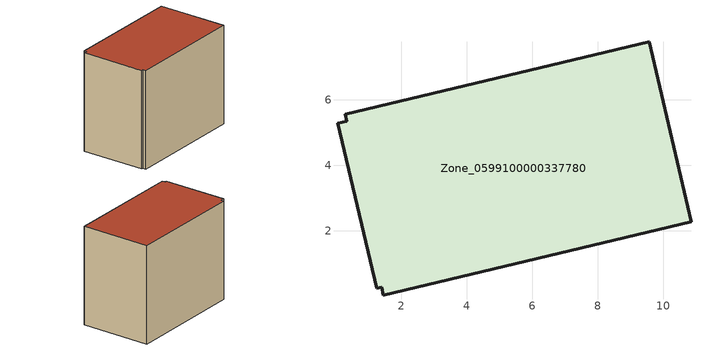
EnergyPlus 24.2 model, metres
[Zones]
Zone_0599100000337780
 floor ground (C_G): 10.84,2.28 1.45,0.03 1.4,0.29 1.25,0.26 0.05,5.28 0.33,5.35 0.29,5.57 9.57,7.78 z0
 wall outside (C_F): 0.33,5.35 0.05,5.28 1.25,0.26 1.4,0.29 1.45,0.03 10.84,2.28 9.57,7.78 0.29,5.57 0.33,5.35 z0:7.88
 roof outside (C_R): 1.45,0.03 10.84,2.28 9.57,7.78 0.29,5.57 0.33,5.35 0.05,5.28 1.25,0.26 1.4,0.29 z7.88
[BUILDING]
Pand.0599100000337780: North Axis=0; Terrain=City; Loads Convergence Tolerance Value=0.04; Temperature Convergence Tolerance Value=0.4; Solar Distribution=FullExterior; Maximum Number of Warmup Days=25; Minimum Number of Warmup Days=1
[Site:Location]
Rotterdam.The.Hague.AP_ZH_NLD Design_Conditions: Latitude=51.96; Longitude=4.45; Time Zone=1; Elevation=-4.5
[SITE:GROUNDTEMPERATURE:BUILDINGSURFACE]
18, 18, 18, 18, 18, 18, 18, 18, 18, 18, 18, 18
[MATERIAL] Thermal Absorptance=0.9; Solar Absorptance=0.7; Visible Absorptance=0.7
Name | Roughness | Thickness | Conductivity | Density | Specific Heat
G.TC.1975-1991 | MediumSmooth | 0.15 | 0.288461 | 540 | 1210
F.TC.1975-1991 | Rough | 0.3 | 0.230769 | 1920 | 840
R.TC.1975-1991 | MediumRough | 0.2 | 0.153846 | 1500 | 1000
[CONSTRUCTION]
C_G: G.TC.1975-1991
C_F: F.TC.1975-1991
C_R: R.TC.1975-1991
[ZONE]
Zone_0599100000337780: Type=1; Multiplier=1; Ceiling Height=Autocalculate; Volume=Autocalculate; Floor Area=autocalculate; Part of Total Floor Area=Yes
[ZONEINFILTRATION:DESIGNFLOWRATE]
Infil_Zone_0599100000337780: Zone or ZoneList or Space or SpaceList=Zone_0599100000337780; Schedule=AlwaysOn; Design Flow Rate Calculation Method=Flow/Area; Flow Rate per Floor Area=0.003; Constant Term Coefficient=1; Temperature Term Coefficient=0; Velocity Term Coefficient=0; Velocity Squared Term Coefficient=0
[HVACTEMPLATE:ZONE:IDEALLOADSAIRSYSTEM]
Zone_0599100000337780: Maximum Heating Supply Air Temperature=50; Minimum Cooling Supply Air Temperature=13; Maximum Heating Supply Air Humidity Ratio=0.0156; Minimum Cooling Supply Air Humidity Ratio=0.0077; Heating Limit=NoLimit; Cooling Limit=NoLimit; Dehumidification Control Type=ConstantSensibleHeatRatio; Cooling Sensible Heat Ratio=0.7; Dehumidification Setpoint=60; Humidification Control Type=None; Humidification Setpoint=30; Outdoor Air Method=None; Outdoor Air Flow Rate per Person=0.00944; Outdoor Air Flow Rate per Zone Floor Area=0; Outdoor Air Flow Rate per Zone=0; Demand Controlled Ventilation Type=None; Outdoor Air Economizer Type=NoEconomizer; Heat Recovery Type=None; Sensible Heat Recovery Effectiveness=0.7; Latent Heat Recovery Effectiveness=0.65
[ZONECONTROL:THERMOSTAT]
ThermostatControl_Zone_0599100000337780: Zone or ZoneList=Zone_0599100000337780; Control Type Schedule=DualSetpointControlType; Control 1=Thermostat_Zone_0599100000337780; Temperature Difference Between Cutout And Setpoint=0
[THERMOSTATSETPOINT:DUALSETPOINT]
Thermostat_Zone_0599100000337780: Heating Setpoint Temperature Schedule=HeatingSetpoint_Zone_0599100000337780; Cooling Setpoint Temperature Schedule=CoolingSetpoint_Zone_0599100000337780
[SCHEDULE:COMPACT]
HeatingSetpoint_Zone_0599100000337780: Through: 12/31, For: AllDays, Until: 24:00, 21
CoolingSetpoint_Zone_0599100000337780: Through: 12/31, For: AllDays, Until: 24:00, 24
DualSetpointControlType: Through: 12/31, For: AllDays, Until: 24:00, 4
AlwaysOn: Through: 12/31, For: AllDays, Until: 24:00, 1
